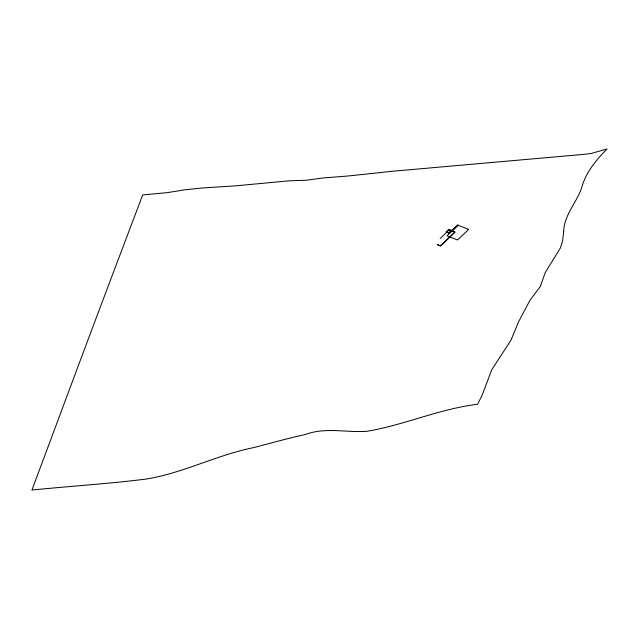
<?xml version="1.0" encoding="UTF-8"?>
<svg xmlns="http://www.w3.org/2000/svg" width="639" height="639" viewBox="0 0 639 639"><rect width="100%" height="100%" fill="white"/><g stroke="black" fill="none" stroke-linecap="round" stroke-linejoin="round"><path stroke-width="0.96" d="M440.191 238.515L449.121 229.936L454.768 232.165L440.535 245.847L437.755 244.745M449.209 229.968L455.008 232.061L440.559 245.951L437.196 244.625M451.358 230.551L448.85 232.963L446.334 231.965M457.915 225.271L452.124 230.831L448.842 229.433L446.15 232.021L448.85 233.083L452.077 229.984M458.051 225.232L447.028 235.823L457.58 240L468.603 229.401L457.324 224.944L456.869 225.495M455.982 226.23L455.567 226.741M454.68 227.484L454.265 227.995M453.378 228.738L452.971 229.241M563.662 231.861L562.568 241.151L560.347 248.052L545.187 272.709L540.243 286.679L530.106 300.018L518.525 321.904L510.841 340.427L491.774 369.669L482.054 395.477L477.533 404.311C439.784 408.76 404.431 424.999 367.01 431.293C346.618 432.787 325.323 426.956 305.49 434.472C288.165 438.274 271.08 443.043 253.923 447.556C217.18 454.832 183.569 472.932 146.491 479.018C108.43 483.787 70.114 486.207 31.95 490.017L67.215 395.469C92.136 328.478 117.376 261.758 142.705 194.919L167.594 192.603L184.312 189.887L201.453 188.058L236.39 185.789L288.644 180.861L306.353 180.23L323.278 177.946L348.75 175.933L391.595 171.34L582.257 154.502L590.827 153.576L607.05 148.983C596.171 159.934 585.827 172.362 581.69 187.594C576.69 202.859 563.941 214.936 563.662 231.861"/></g></svg>
